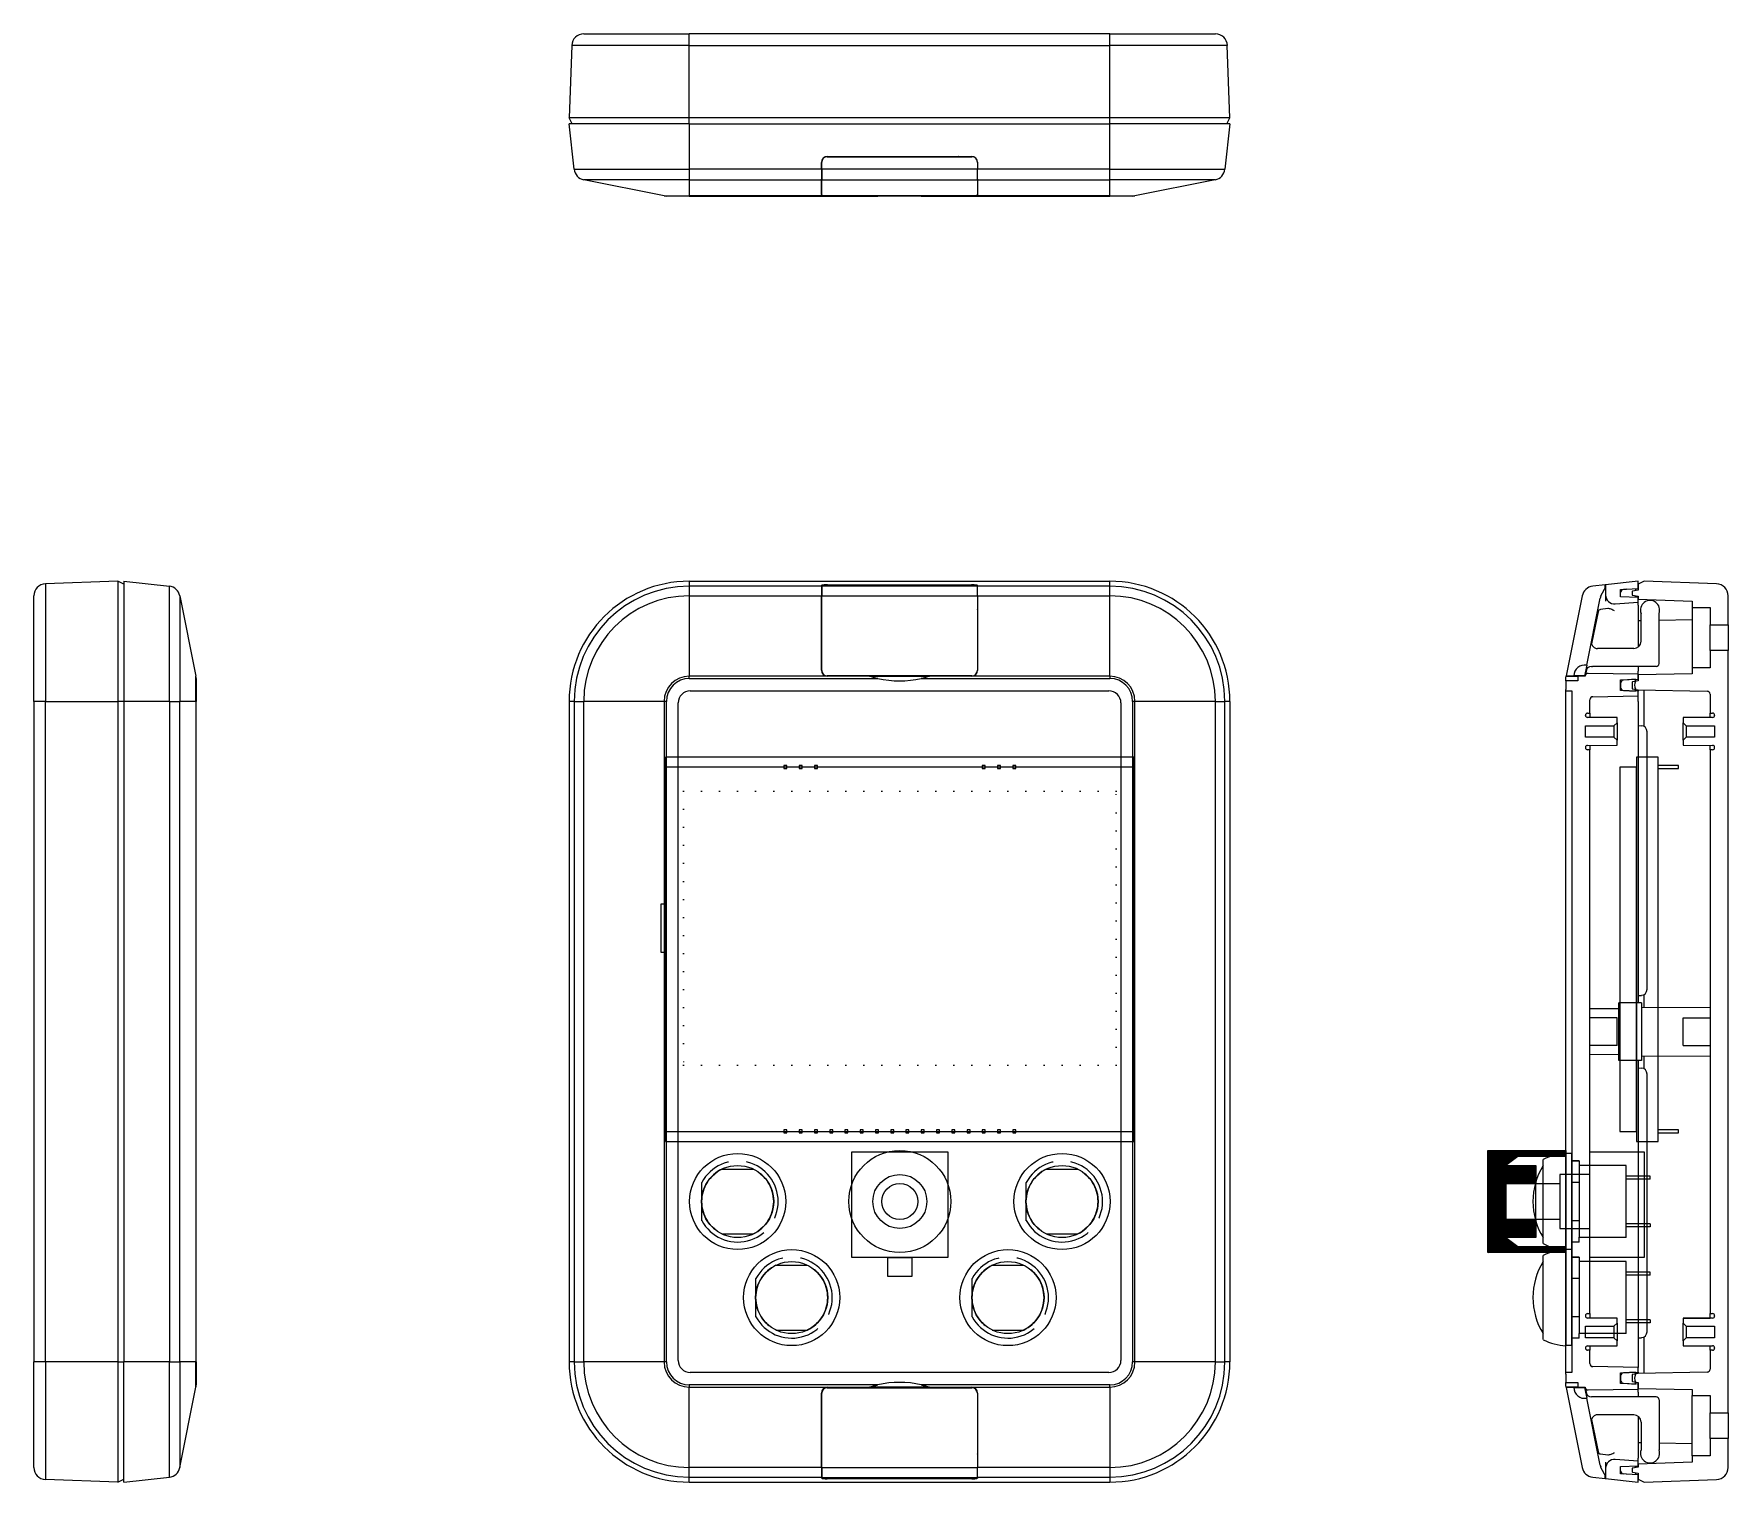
# Model space of a CAD drawing. Header units: millimetres. Extents: x 55 to 809, y 40 to 566.
# Drawn here: x 54.9 to 336.9, y 324.5 to 565.7 of the extents above; entities that cross this region are included whole.
import ezdxf

# ---------------------------------------------------------------- set-up
doc = ezdxf.new("R2010")
doc.units = ezdxf.units.MM
doc.linetypes.add('ACAD_ISO02W100', pattern=[15, 12, -3])
doc.linetypes.add('ACAD_ISO07W100', pattern=[3, 0.1, -2.9])
doc.layers.get('0').update_dxf_attribs({"lineweight": 25, "true_color": 0xffffff})
for name, color, linetype, lineweight, true_color in [('back_outline', 7, 'Continuous', 25, 0x000000), ('disp_outline', 7, 'Continuous', 25, 0x000000), ('disp_VA', 7, 'ACAD_ISO07W100', 25, 0x000000), ('FL13N_back', 1, 'ACAD_ISO02W100', 25, 0xff0000), ('FL13N_outline', 7, 'Continuous', 25, 0x000000), ('mentor', 7, 'Continuous', 25, 0x000000), ('PEC16_outline', 7, 'Continuous', 25, 0x000000), ('Visible (ISO)', 7, 'Continuous', 25, 0xffffff), ('Visible Narrow (ISO)', 7, 'Continuous', 25, 0xffffff)]:
    doc.layers.add(name, color=color, linetype=linetype, lineweight=lineweight, true_color=true_color)

# ---------------------------------------------------------------- blocks, each defined once
blk = doc.blocks.new('FL13N_F')
at = {"layer": 'FL13N_back'}
for p, q in [((-5.95, -3.19), (-5.95, 3.19)), ((-2.62, 5.4), (2.62, 5.4)), ((-2.62, -5.4), (2.62, -5.4))]:
    blk.add_line(p, q, dxfattribs=at)
for radius, start, end in [(6.75, 208.1784, 151.8216), (6, 115.8419, 244.1581), (6, 295.8419, 64.1581)]:
    blk.add_arc((0, 0), radius, start, end, dxfattribs=at)
at = {"layer": 'FL13N_outline'}
for radius in [8, 6]:
    blk.add_circle((0, 0), radius, dxfattribs=at)
blk = doc.blocks.new('FL13_S2')
at = {"layer": 'FL13N_outline'}
for p, q in [((-7, 4.8), (7, 4.8)), ((-8, 0), (-8, 1)), ((8, 1), (-8, 1)), ((-8, 0), (8, 0)), ((-6.75, 0), (6.75, 0)), ((-6.75, -1.2), (-6.75, 0)), ((-3.19, -1.2), (-3.19, 0)), ((3.19, -1.2), (3.19, 0)), ((6.75, -1.2), (6.75, 0)), ((6.75, 0), (6.75, -1.2)), ((8, 0), (8, 1)), ((8, 0), (8, 1)), ((-6.75, -1.2), (-5.95, -1.2)), ((-6, -9), (-6, -1.2)), ((6.75, -1.2), (-5.95, -1.2)), ((6, -9), (6, -1.2)), ((-6, -9), (6, -9)), ((-4.21, -13), (-4.21, -9)), ((-3.71, -13), (-3.71, -9)), ((3.71, -13), (3.71, -9)), ((4.21, -13), (4.21, -9)), ((-3.71, -13), (-4.21, -13)), ((3.71, -13), (4.21, -13))]:
    blk.add_line(p, q, dxfattribs=at)
for centre, radius, start, end in [((0, -4.94), 11.44, 58.3616, 121.6384), ((0.99, 0.66), 9, 152.6473, 177.8656), ((-0.99, 0.66), 9, 2.1344, 27.3527)]:
    blk.add_arc(centre, radius, start, end, dxfattribs=at)
blk = doc.blocks.new('disp_s')
at = {"layer": 'back_outline'}
for p, q in [((6.4, 1.67), (2.8, 1.67)), ((2.8, 1.67), (2.8, -62.33)), ((2.8, 0.25), (2.8, -0.25)), ((6.4, -62.33), (6.4, 1.67)), ((9.8, 0.25), (6.4, 0.25)), ((9.8, -0.25), (9.8, 0.25)), ((6.4, -0.25), (9.8, -0.25)), ((2.8, -60.41), (2.8, -60.91)), ((9.8, -60.41), (6.4, -60.41)), ((6.4, -60.91), (9.8, -60.91)), ((9.8, -60.91), (9.8, -60.41)), ((2.8, -62.33), (6.4, -62.33))]:
    blk.add_line(p, q, dxfattribs=at)
at = {"layer": 'disp_outline'}
for p, q in [((2.8, 0), (0, 0)), ((0, 0), (0, -60.66)), ((2.8, -60.66), (2.8, 0)), ((0, -60.66), (2.8, -60.66))]:
    blk.add_line(p, q, dxfattribs=at)
blk = doc.blocks.new('disp_f')
at = {"layer": 'back_outline'}
for p, q in [((78, 0), (0, 0)), ((0, 0), (0, -64)), ((78, -64), (78, 0)), ((0, -64), (78, -64))]:
    blk.add_line(p, q, dxfattribs=at)
at = {"layer": 'disp_outline'}
for p, q in [((78, -1.67), (0, -1.67)), ((0, -1.67), (0, -62.33)), ((20.2, -1.42), (19.7, -1.42)), ((19.7, -1.42), (19.7, -1.92)), ((19.7, -1.92), (20.2, -1.92)), ((20.2, -1.92), (20.2, -1.42)), ((22.74, -1.42), (22.24, -1.42)), ((22.24, -1.42), (22.24, -1.92)), ((22.24, -1.92), (22.74, -1.92)), ((22.74, -1.92), (22.74, -1.42)), ((25.28, -1.42), (24.78, -1.42)), ((24.78, -1.42), (24.78, -1.92)), ((24.78, -1.92), (25.28, -1.92)), ((25.28, -1.92), (25.28, -1.42)), ((53.22, -1.42), (52.72, -1.42)), ((52.72, -1.42), (52.72, -1.92)), ((52.72, -1.92), (53.22, -1.92)), ((53.22, -1.92), (53.22, -1.42)), ((55.76, -1.42), (55.26, -1.42)), ((55.26, -1.42), (55.26, -1.92)), ((55.26, -1.92), (55.76, -1.92)), ((55.76, -1.92), (55.76, -1.42)), ((58.3, -1.42), (57.8, -1.42)), ((57.8, -1.42), (57.8, -1.92)), ((57.8, -1.92), (58.3, -1.92)), ((58.3, -1.92), (58.3, -1.42)), ((78, -62.33), (78, -1.67)), ((0, -24.49), (-0.8, -24.49)), ((-0.8, -24.49), (-0.8, -32.49)), ((0, -32.49), (0, -24.49)), ((-0.8, -32.49), (0, -32.49)), ((0, -62.33), (78, -62.33)), ((20.2, -62.08), (19.7, -62.08)), ((19.7, -62.08), (19.7, -62.58)), ((20.2, -62.08), (19.7, -62.08)), ((19.7, -62.08), (19.7, -62.58)), ((20.2, -62.08), (19.7, -62.08)), ((19.7, -62.08), (19.7, -62.58)), ((20.2, -62.08), (19.7, -62.08)), ((19.7, -62.08), (19.7, -62.58)), ((20.2, -62.08), (19.7, -62.08)), ((19.7, -62.08), (19.7, -62.58)), ((19.7, -62.58), (20.2, -62.58)), ((19.7, -62.58), (20.2, -62.58)), ((19.7, -62.58), (20.2, -62.58)), ((19.7, -62.58), (20.2, -62.58)), ((19.7, -62.58), (20.2, -62.58)), ((20.2, -62.58), (20.2, -62.08)), ((20.2, -62.58), (20.2, -62.08)), ((20.2, -62.58), (20.2, -62.08)), ((20.2, -62.58), (20.2, -62.08)), ((20.2, -62.58), (20.2, -62.08)), ((22.74, -62.08), (22.24, -62.08)), ((22.24, -62.08), (22.24, -62.58)), ((22.24, -62.58), (22.74, -62.58)), ((22.74, -62.58), (22.74, -62.08)), ((25.28, -62.08), (24.78, -62.08)), ((24.78, -62.08), (24.78, -62.58)), ((24.78, -62.58), (25.28, -62.58)), ((25.28, -62.58), (25.28, -62.08)), ((27.82, -62.08), (27.32, -62.08)), ((27.32, -62.08), (27.32, -62.58)), ((27.32, -62.58), (27.82, -62.58)), ((27.82, -62.58), (27.82, -62.08)), ((30.36, -62.08), (29.86, -62.08)), ((29.86, -62.08), (29.86, -62.58)), ((29.86, -62.58), (30.36, -62.58)), ((30.36, -62.58), (30.36, -62.08)), ((32.9, -62.08), (32.4, -62.08)), ((32.4, -62.08), (32.4, -62.58)), ((32.4, -62.58), (32.9, -62.58)), ((32.9, -62.58), (32.9, -62.08)), ((35.44, -62.08), (34.94, -62.08)), ((34.94, -62.08), (34.94, -62.58)), ((34.94, -62.58), (35.44, -62.58)), ((35.44, -62.58), (35.44, -62.08)), ((37.98, -62.08), (37.48, -62.08)), ((37.48, -62.08), (37.48, -62.58)), ((37.48, -62.58), (37.98, -62.58)), ((37.98, -62.58), (37.98, -62.08)), ((40.52, -62.08), (40.02, -62.08)), ((40.02, -62.08), (40.02, -62.58)), ((40.02, -62.58), (40.52, -62.58)), ((40.52, -62.58), (40.52, -62.08)), ((43.06, -62.08), (42.56, -62.08)), ((42.56, -62.08), (42.56, -62.58)), ((42.56, -62.58), (43.06, -62.58)), ((43.06, -62.58), (43.06, -62.08)), ((45.6, -62.08), (45.1, -62.08)), ((45.1, -62.08), (45.1, -62.58)), ((45.1, -62.58), (45.6, -62.58)), ((45.6, -62.58), (45.6, -62.08)), ((48.14, -62.08), (47.64, -62.08)), ((47.64, -62.08), (47.64, -62.58)), ((47.64, -62.58), (48.14, -62.58)), ((48.14, -62.58), (48.14, -62.08)), ((50.68, -62.08), (50.18, -62.08)), ((50.18, -62.08), (50.18, -62.58)), ((50.18, -62.58), (50.68, -62.58)), ((50.68, -62.58), (50.68, -62.08)), ((53.22, -62.08), (52.72, -62.08)), ((52.72, -62.08), (52.72, -62.58)), ((52.72, -62.58), (53.22, -62.58)), ((53.22, -62.58), (53.22, -62.08)), ((55.76, -62.08), (55.26, -62.08)), ((55.26, -62.08), (55.26, -62.58)), ((55.26, -62.58), (55.76, -62.58)), ((55.76, -62.58), (55.76, -62.08)), ((58.3, -62.08), (57.8, -62.08)), ((57.8, -62.08), (57.8, -62.58)), ((57.8, -62.58), (58.3, -62.58)), ((58.3, -62.58), (58.3, -62.08))]:
    blk.add_line(p, q, dxfattribs=at)
at = {"layer": 'disp_VA'}
for p, q in [((75, -5.69), (3, -5.69)), ((3, -5.69), (3, -51.29)), ((75, -51.29), (75, -5.69)), ((3, -51.29), (75, -51.29))]:
    blk.add_line(p, q, dxfattribs=at)
blk = doc.blocks.new('PEC16_dessus')
at = {"layer": 'PEC16_outline'}
for p, q in [((0, 0), (16, 0)), ((0, -17.6), (0, 0)), ((16, 0), (16, -17.6)), ((16, -17.6), (0, -17.6)), ((6, -17.6), (10, -17.6)), ((6, -20.8), (6, -17.6)), ((10, -17.6), (10, -20.8)), ((10, -20.8), (6, -20.8))]:
    blk.add_line(p, q, dxfattribs=at)
for radius in [4.5, 3]:
    blk.add_circle((8, -8.3), radius, dxfattribs=at)
blk = doc.blocks.new('PEC16_profil')
at = {"layer": 'PEC16_outline'}
for p, q in [((7.33, 4.86), (16.33, 4.86)), ((7.33, -12.74), (7.33, 4.86)), ((16.33, 4.86), (16.33, -12.74)), ((7.33, 1.06), (2.33, 1.06)), ((2.33, 1.06), (2.33, -7.94)), ((7.33, -7.94), (7.33, 1.06)), ((-7.67, -6.44), (-7.67, -0.44)), ((-7.67, -0.44), (2.33, -0.44)), ((2.33, -0.44), (2.33, -6.44)), ((2.33, -6.44), (-7.67, -6.44)), ((2.33, -7.94), (7.33, -7.94)), ((16.33, -12.74), (7.33, -12.74))]:
    blk.add_line(p, q, dxfattribs=at)
blk = doc.blocks.new('mentor')
at = {"layer": 'mentor'}
h = blk.add_hatch(dxfattribs=at)
h.set_pattern_fill('ANSI32', color=256, scale=0.2, style=0)
h.set_pattern_definition([(45, (0, 0), (-0.0883883, 0.0883883), [])])
h.paths.add_polyline_path([(-8.5, -5), (-8.5, 8), (8.5, 8), (8.5, -5), (7.5, -5), (7.5, 3), (6, 5), (6, 0), (3, 0), (3, 5), (-3, 5), (-3, 0), (-6, 0), (-6, 5), (-7.5, 3), (-7.5, -5)])
blk.add_line((-6, 0), (6, 0), dxfattribs=at)
blk.add_lwpolyline([(-8.5, -5), (-8.5, 8), (8.5, 8), (8.5, -5), (7.5, -5), (7.5, 3), (6, 5), (6, 0), (3, 0), (3, 5), (-3, 5), (-3, 0), (-6, 0), (-6, 5), (-7.5, 3), (-7.5, -5)], close=True, dxfattribs=at)

msp = doc.modelspace()

# ---------------------------------------------------------------- linework, layer by layer
msp.add_circle((199, 371.26), 8.5)
at = {"layer": 'Visible (ISO)'}
for p, q in [((146.38, 565.68), (163.95, 565.68)), ((233.95, 565.68), (163.95, 565.68)), ((233.95, 565.68), (251.52, 565.68)), ((144.38, 563.75), (143.95, 551.68)), ((253.95, 551.68), (253.51, 563.75)), ((163.95, 551.68), (143.95, 551.68)), ((144.45, 550.68), (143.95, 551.68)), ((163.95, 550.68), (143.95, 550.68)), ((144.78, 543.13), (143.95, 550.68)), ((233.95, 551.68), (163.95, 551.68)), ((163.95, 550.68), (233.95, 550.68)), ((253.95, 551.68), (233.95, 551.68)), ((253.95, 550.68), (233.95, 550.68)), ((253.95, 550.68), (253.11, 543.13)), ((253.45, 550.68), (253.95, 551.68)), ((186, 543.13), (186, 544.33)), ((186.9, 545.23), (211, 545.23)), ((186.95, 545.28), (210.95, 545.28)), ((188.24, 545.28), (188.24, 545.23)), ((191.7, 545.28), (191.7, 545.23)), ((206.2, 545.28), (206.2, 545.23)), ((209.65, 545.23), (209.65, 545.28)), ((211.9, 544.33), (211.9, 543.13)), ((185.95, 543.13), (185.95, 544.28)), ((185.95, 543.13), (185.95, 541.39)), ((186, 543.13), (186, 541.39)), ((211.9, 541.39), (211.9, 543.13)), ((211.95, 544.28), (211.95, 543.13)), ((211.95, 541.39), (211.95, 543.13)), ((159.75, 538.71), (146.38, 541.39)), ((163.95, 538.68), (160.14, 538.68)), ((163.95, 538.68), (195.35, 538.68)), ((185.95, 538.91), (185.95, 541.39)), ((186, 538.9), (186, 541.39)), ((211, 538.72), (186.9, 538.72)), ((193.95, 538.71), (186.95, 538.71)), ((193.95, 538.71), (193.95, 538.72)), ((202.54, 538.68), (195.35, 538.68)), ((202.54, 538.68), (233.95, 538.68)), ((203.95, 538.72), (203.95, 538.71)), ((210.95, 538.71), (203.95, 538.71)), ((211.9, 541.39), (211.9, 538.9)), ((211.95, 541.39), (211.95, 538.91)), ((237.75, 538.68), (233.95, 538.68)), ((251.51, 541.39), (238.14, 538.71)), ((68.85, 474.54), (56.78, 474.11)), ((68.85, 474.54), (68.85, 454.54)), ((69.85, 474.04), (68.85, 474.54)), ((69.85, 474.54), (69.85, 454.54)), ((69.85, 474.54), (77.4, 473.7)), ((163.95, 474.54), (233.95, 474.54)), ((185.95, 473.7), (185.95, 473.83)), ((186, 473.7), (186, 473.83)), ((186.9, 473.93), (211, 473.93)), ((186.95, 473.94), (210.95, 473.94)), ((211.9, 473.83), (211.9, 473.7)), ((211.95, 473.83), (211.95, 473.7)), ((316.43, 473.93), (314.33, 473.7)), ((316.48, 473.94), (316.43, 473.93)), ((316.43, 473.68), (316.43, 473.93)), ((321.88, 474.54), (316.48, 473.94)), ((316.48, 473.94), (316.48, 472.27)), ((321.88, 473.34), (321.88, 474.54)), ((322.88, 474.54), (321.88, 474.04)), ((321.88, 474.04), (321.88, 473.04)), ((334.95, 474.11), (322.88, 474.54)), ((54.85, 454.54), (54.85, 472.11)), ((79.14, 472.1), (81.81, 458.73)), ((185.95, 473.7), (185.95, 472.1)), ((185.95, 459.73), (185.95, 472.1)), ((186, 473.7), (186, 472.1)), ((186, 459.68), (186, 472.1)), ((211.9, 472.1), (211.9, 473.7)), ((211.9, 472.1), (211.9, 459.68)), ((211.95, 472.1), (211.95, 473.7)), ((211.95, 472.1), (211.95, 459.73)), ((312.59, 472.1), (309.92, 458.78)), ((313.34, 460.55), (315.57, 471.7)), ((315.66, 471.97), (316.31, 473.22)), ((316.48, 472.27), (316.48, 471.2)), ((318.08, 470.77), (321.88, 471.04)), ((318.98, 473.14), (321.88, 473.34)), ((318.98, 471.94), (318.98, 473.14)), ((321.88, 471.84), (318.98, 471.94)), ((320.88, 472.78), (320.88, 472.3)), ((320.88, 472.3), (320.88, 472.25)), ((321.88, 473.04), (320.96, 472.88)), ((320.96, 472.2), (321.88, 472.04)), ((321.88, 472.04), (321.88, 471.54)), ((321.88, 471.04), (321.88, 471.84)), ((321.88, 471.54), (330.88, 471.22)), ((321.88, 470.54), (321.88, 471.04)), ((330.88, 471.22), (330.88, 470.14)), ((336.88, 467.29), (336.88, 472.11)), ((315.22, 469.45), (314.15, 464.09)), ((316.86, 469.98), (315.65, 469.85)), ((321.88, 470.54), (321.88, 463.56)), ((322.38, 464.54), (322.38, 469.18)), ((325.38, 460.84), (325.38, 469.18)), ((330.88, 470.14), (333.88, 470.14)), ((330.88, 470.14), (330.88, 460.14)), ((333.88, 470.14), (333.88, 467.29)), ((322.38, 467.95), (321.88, 467.94)), ((330.88, 468.1), (325.38, 468)), ((333.88, 467.29), (336.88, 467.29)), ((333.88, 462.99), (333.88, 467.29)), ((336.88, 467.29), (336.88, 462.99)), ((321.18, 463.34), (315.12, 463.34)), ((336.88, 462.99), (333.88, 462.99)), ((333.88, 462.99), (333.88, 460.14)), ((336.88, 336.09), (336.88, 462.99)), ((313.34, 460.55), (312.98, 458.78)), ((313.29, 459.78), (313.09, 458.78)), ((313.32, 459.94), (313.29, 459.78)), ((314.12, 460.34), (314.32, 460.34)), ((324.88, 460.34), (314.32, 460.34)), ((321.88, 460.34), (321.88, 459.54)), ((333.88, 460.14), (330.88, 460.14)), ((330.88, 460.14), (330.88, 459.1)), ((81.85, 458.34), (81.85, 454.54)), ((211, 458.78), (186.9, 458.78)), ((193.95, 458.73), (186.95, 458.73)), ((193.95, 458.73), (203.95, 458.73)), ((210.95, 458.73), (203.95, 458.73)), ((309.88, 457.93), (309.88, 458.34)), ((311.88, 457.93), (309.88, 457.93)), ((309.88, 457.93), (309.88, 456.54)), ((309.92, 458.78), (309.91, 458.73)), ((309.91, 458.73), (311.88, 458.73)), ((309.92, 458.78), (311.18, 458.78)), ((312.98, 458.78), (311.18, 458.78)), ((313.08, 458.73), (311.88, 458.73)), ((311.88, 458.73), (311.88, 457.93)), ((313.09, 458.78), (313.08, 458.73)), ((321.88, 459.04), (313.58, 459.18)), ((318.98, 458.14), (321.88, 458.24)), ((318.98, 456.34), (318.98, 458.14)), ((320.88, 457.68), (320.88, 456.7)), ((321.88, 457.94), (320.96, 457.78)), ((321.88, 459.04), (321.88, 459.54)), ((330.88, 459.1), (321.88, 458.94)), ((321.88, 458.24), (321.88, 459.04)), ((321.88, 458.94), (321.88, 457.94)), ((54.85, 454.54), (54.85, 344.54)), ((68.85, 454.54), (68.85, 344.54)), ((69.85, 454.54), (69.85, 344.54)), ((81.85, 344.54), (81.85, 454.54)), ((143.95, 454.54), (143.95, 344.54)), ((162.1, 344.79), (162.1, 454.29)), ((164.1, 456.29), (233.8, 456.29)), ((235.8, 454.29), (235.8, 344.79)), ((253.95, 454.54), (253.95, 344.54)), ((309.88, 454.54), (309.88, 456.54)), ((309.88, 456.29), (310.88, 456.29)), ((309.88, 344.54), (309.88, 454.54)), ((310.88, 456.29), (310.88, 342.79)), ((313.88, 452.59), (313.88, 454.81)), ((314.37, 455.31), (321.88, 455.44)), ((321.88, 456.24), (318.98, 456.34)), ((320.96, 456.6), (321.88, 456.44)), ((321.88, 456.44), (321.88, 456.24)), ((321.88, 456.44), (333.38, 456.24)), ((321.88, 455.44), (321.88, 456.24)), ((321.88, 454.54), (321.88, 455.44)), ((321.88, 454.54), (321.88, 450.54)), ((322.82, 456.42), (322.82, 454.54)), ((322.82, 454.54), (322.82, 450.39)), ((333.88, 455.74), (333.88, 452.59)), ((313.13, 452.21), (313.13, 452.24)), ((313.47, 452.59), (313.88, 452.59)), ((318.38, 451.84), (313.47, 451.86)), ((313.88, 452.59), (313.88, 451.86)), ((318.38, 450.99), (318.38, 451.84)), ((334.28, 451.86), (329.38, 451.84)), ((329.38, 451.84), (329.38, 450.99)), ((333.88, 452.59), (334.28, 452.59)), ((333.88, 451.86), (333.88, 452.59)), ((334.63, 452.24), (334.63, 452.21)), ((313.13, 448.59), (313.13, 450.49)), ((313.13, 450.49), (317.88, 450.49)), ((317.88, 448.59), (313.13, 448.59)), ((317.88, 450.49), (318.38, 450.99)), ((317.88, 450.49), (317.88, 448.59)), ((318.38, 448.09), (317.88, 448.59)), ((318.38, 450.99), (318.38, 448.09)), ((321.88, 450.54), (321.88, 405.54)), ((321.88, 450.54), (322.46, 450.49)), ((323.38, 406.59), (323.38, 449.49)), ((329.38, 450.99), (329.88, 450.49)), ((329.38, 448.09), (329.38, 450.99)), ((329.88, 448.59), (329.38, 448.09)), ((329.88, 450.49), (334.63, 450.49)), ((329.88, 450.49), (329.88, 448.59)), ((334.63, 448.59), (329.88, 448.59)), ((334.63, 450.49), (334.63, 448.59)), ((313.13, 446.84), (313.13, 446.86)), ((313.47, 447.21), (318.38, 447.24)), ((313.88, 446.49), (313.47, 446.49)), ((313.88, 447.22), (313.88, 446.49)), ((313.88, 352.59), (313.88, 446.49)), ((318.38, 447.24), (318.38, 448.09)), ((329.38, 448.09), (329.38, 447.24)), ((329.38, 447.24), (334.28, 447.21)), ((333.88, 446.49), (333.88, 447.22)), ((334.28, 446.49), (333.88, 446.49)), ((333.88, 446.49), (333.88, 352.59)), ((334.63, 446.86), (334.63, 446.84)), ((318.68, 403.35), (313.88, 403.37)), ((321.88, 405.54), (322.46, 405.59)), ((321.88, 405.54), (321.88, 404.34)), ((322.48, 403.54), (333.88, 403.6)), ((322.82, 405.69), (322.82, 403.54)), ((318.38, 401.84), (313.88, 401.86)), ((318.38, 397.24), (318.38, 401.84)), ((329.38, 401.84), (333.88, 401.86)), ((329.38, 397.24), (329.38, 401.84)), ((318.38, 397.24), (313.88, 397.22)), ((318.68, 395.73), (313.88, 395.7)), ((322.48, 395.54), (333.88, 395.48)), ((322.82, 395.53), (322.82, 393.39)), ((329.38, 397.24), (333.88, 397.22)), ((321.88, 394.74), (321.88, 393.54)), ((321.88, 393.54), (321.88, 348.54)), ((321.88, 393.54), (322.46, 393.49)), ((323.38, 349.59), (323.38, 392.49)), ((313.47, 352.59), (313.88, 352.59)), ((313.88, 352.59), (313.88, 351.86)), ((333.88, 352.59), (334.28, 352.59)), ((333.88, 351.84), (333.88, 352.59)), ((313.13, 352.21), (313.13, 352.24)), ((313.13, 348.59), (313.13, 350.49)), ((313.13, 350.49), (317.88, 350.49)), ((318.38, 351.84), (313.47, 351.86)), ((317.88, 350.49), (318.38, 350.99)), ((317.88, 350.49), (317.88, 348.59)), ((318.38, 350.99), (318.38, 351.84)), ((318.38, 350.99), (318.38, 348.09)), ((329.38, 351.84), (333.88, 351.86)), ((334.28, 351.84), (329.38, 351.84)), ((329.38, 351.84), (329.38, 350.99)), ((329.38, 350.99), (329.88, 350.49)), ((329.38, 348.09), (329.38, 350.99)), ((329.88, 350.49), (334.63, 350.49)), ((329.88, 350.49), (329.88, 348.59)), ((334.63, 352.24), (334.63, 352.19)), ((334.63, 350.49), (334.63, 348.59)), ((317.88, 348.59), (313.13, 348.59)), ((313.47, 347.21), (318.38, 347.24)), ((313.88, 347.22), (313.88, 346.49)), ((318.38, 348.09), (317.88, 348.59)), ((318.38, 347.24), (318.38, 348.09)), ((321.88, 348.54), (322.46, 348.59)), ((321.88, 348.54), (321.88, 344.54)), ((322.82, 348.69), (322.82, 344.54)), ((329.88, 348.59), (329.38, 348.09)), ((329.38, 348.09), (329.38, 347.24)), ((329.38, 347.24), (334.28, 347.24)), ((329.38, 347.24), (333.88, 347.22)), ((334.63, 348.59), (329.88, 348.59)), ((333.88, 346.49), (333.88, 347.24)), ((54.85, 326.97), (54.85, 344.54)), ((68.85, 344.54), (68.85, 324.54)), ((69.85, 324.54), (69.85, 344.54)), ((81.85, 344.54), (81.85, 340.74)), ((309.88, 342.54), (309.88, 344.54)), ((313.13, 346.84), (313.13, 346.86)), ((313.88, 346.49), (313.47, 346.49)), ((313.88, 344.27), (313.88, 346.49)), ((321.88, 344.54), (321.88, 343.64)), ((322.82, 344.54), (322.82, 342.66)), ((334.28, 346.49), (333.88, 346.49)), ((333.88, 346.49), (333.88, 343.34)), ((334.63, 346.89), (334.63, 346.84)), ((233.8, 342.79), (164.1, 342.79)), ((310.88, 342.79), (309.88, 342.79)), ((309.88, 342.54), (309.88, 341.14)), ((321.88, 343.64), (314.37, 343.77)), ((318.98, 342.74), (321.88, 342.84)), ((318.98, 340.94), (318.98, 342.74)), ((320.88, 342.38), (320.88, 341.4)), ((321.88, 342.64), (320.96, 342.48)), ((320.96, 341.3), (321.88, 341.14)), ((321.88, 342.84), (321.88, 343.64)), ((321.88, 342.84), (321.88, 342.64)), ((333.38, 342.84), (321.88, 342.64)), ((79.14, 326.97), (81.81, 340.34)), ((185.95, 326.97), (185.95, 339.34)), ((186, 326.92), (186, 339.34)), ((186.9, 340.24), (211, 340.24)), ((186.95, 340.34), (193.95, 340.34)), ((203.95, 340.34), (193.95, 340.34)), ((203.95, 340.34), (210.95, 340.34)), ((211.9, 339.34), (211.9, 326.92)), ((211.95, 339.34), (211.95, 326.97)), ((309.88, 341.14), (311.88, 341.14)), ((309.88, 340.74), (309.88, 341.14)), ((309.91, 340.34), (309.92, 340.29)), ((311.88, 340.34), (309.91, 340.34)), ((311.18, 340.29), (309.92, 340.29)), ((309.92, 340.29), (312.59, 326.97)), ((311.18, 340.29), (312.98, 340.29)), ((311.88, 341.14), (311.88, 340.34)), ((311.88, 340.34), (313.08, 340.34)), ((312.98, 340.29), (313.34, 338.53)), ((313.08, 340.34), (313.09, 340.3)), ((313.09, 340.3), (313.29, 339.3)), ((313.29, 339.3), (313.32, 339.13)), ((315.57, 327.38), (313.34, 338.53)), ((313.58, 339.89), (321.88, 340.04)), ((314.32, 338.74), (314.12, 338.74)), ((324.88, 338.74), (314.32, 338.74)), ((321.88, 340.84), (318.98, 340.94)), ((321.88, 341.14), (321.88, 340.14)), ((321.88, 340.04), (321.88, 340.84)), ((321.88, 340.14), (330.88, 339.98)), ((321.88, 339.54), (321.88, 340.04)), ((321.88, 339.54), (321.88, 338.74)), ((330.88, 339.98), (330.88, 338.94)), ((330.88, 338.94), (333.88, 338.94)), ((330.88, 328.94), (330.88, 338.94)), ((333.88, 338.94), (333.88, 336.09)), ((321.18, 335.74), (315.12, 335.74)), ((325.38, 338.24), (325.38, 329.9)), ((333.88, 336.09), (336.88, 336.09)), ((333.88, 331.79), (333.88, 336.09)), ((336.88, 336.09), (336.88, 331.79)), ((314.15, 334.99), (315.22, 329.63)), ((321.88, 335.51), (321.88, 328.54)), ((322.38, 334.54), (322.38, 329.9)), ((321.88, 331.14), (322.38, 331.13)), ((325.38, 331.08), (330.88, 330.98)), ((336.88, 331.79), (333.88, 331.79)), ((333.88, 331.79), (333.88, 328.94)), ((336.88, 326.97), (336.88, 331.79)), ((315.65, 329.23), (316.86, 329.1)), ((316.48, 327.87), (316.48, 326.81)), ((321.88, 328.04), (318.08, 328.3)), ((318.98, 327.14), (321.88, 327.24)), ((321.88, 328.04), (321.88, 328.54)), ((321.88, 327.24), (321.88, 328.04)), ((330.88, 327.85), (321.88, 327.54)), ((321.88, 327.54), (321.88, 327.04)), ((333.88, 328.94), (330.88, 328.94)), ((330.88, 328.94), (330.88, 327.85)), ((68.85, 324.54), (56.78, 324.97)), ((68.85, 324.54), (69.85, 325.04)), ((69.85, 324.54), (77.4, 325.38)), ((163.95, 324.54), (233.95, 324.54)), ((185.95, 326.97), (185.95, 325.38)), ((185.95, 325.25), (185.95, 325.38)), ((186, 326.92), (186, 325.33)), ((186, 325.19), (186, 325.33)), ((211, 325.09), (186.9, 325.09)), ((211.9, 325.33), (211.9, 326.92)), ((211.9, 325.33), (211.9, 325.19)), ((211.95, 325.38), (211.95, 326.97)), ((211.95, 325.38), (211.95, 325.25)), ((314.33, 325.38), (316.43, 325.14)), ((316.31, 325.86), (315.66, 327.11)), ((316.43, 325.14), (316.43, 325.4)), ((316.43, 325.14), (316.48, 325.14)), ((316.48, 326.81), (316.48, 325.14)), ((316.48, 325.14), (321.88, 324.54)), ((318.98, 325.94), (318.98, 327.14)), ((321.88, 325.74), (318.98, 325.94)), ((320.88, 326.82), (320.88, 326.78)), ((320.88, 326.78), (320.88, 326.3)), ((321.88, 327.04), (320.96, 326.88)), ((320.96, 326.2), (321.88, 326.04)), ((321.88, 326.04), (321.88, 325.04)), ((321.88, 324.54), (321.88, 325.74)), ((321.88, 325.04), (322.88, 324.54)), ((322.88, 324.54), (334.95, 324.97))]:
    msp.add_line(p, q, dxfattribs=at)
at = {"layer": 'Visible (ISO)', "color": 5, "true_color": 0x0000ff}
for p, q in [((319.88, 473.2), (319.44, 473.16)), ((321.48, 473.31), (321.48, 472.97)), ((321.48, 471.85), (321.48, 472.07)), ((318.98, 457.57), (318.98, 456.86)), ((321.48, 458.22), (319.44, 458.06)), ((321.48, 457.84), (321.48, 458.22)), ((319.45, 456.36), (321.48, 456.25)), ((321.48, 456.25), (321.48, 456.64)), ((318.68, 394.74), (318.68, 404.34)), ((322.48, 404.34), (318.68, 404.34)), ((322.48, 404.34), (322.48, 394.74)), ((322.48, 394.74), (318.68, 394.74)), ((318.98, 342.22), (318.98, 341.51)), ((321.48, 342.82), (319.45, 342.72)), ((321.48, 342.44), (321.48, 342.82)), ((319.44, 341.01), (321.48, 340.85)), ((321.48, 340.85), (321.48, 341.24)), ((321.48, 327.01), (321.48, 327.22)), ((319.88, 325.88), (319.44, 325.91)), ((321.48, 326.11), (321.48, 325.77))]:
    msp.add_line(p, q, dxfattribs=at)
at = {"layer": 'Visible (ISO)'}
for centre, radius, start, end in [((146.38, 563.68), 2, 90, 177.9546), ((251.52, 563.68), 2, 2.0454, 90), ((186.95, 544.28), 1, 90, 180), ((186.9, 544.33), 0.9, 90, 180), ((186.3, 544.39), 2.9, 16.6431, 17.677), ((186.3, 544.59), 2.9, 12.559, 13.5731), ((186.3, 544.79), 2.9, 8.5388, 9.5391), ((186.3, 544.99), 2.9, 4.5606, 5.5523), ((211.6, 544.99), 2.9, 174.4477, 175.4394), ((211.6, 544.79), 2.9, 170.4609, 171.4612), ((211.6, 544.59), 2.9, 166.4269, 167.441), ((211.6, 544.39), 2.9, 162.323, 163.3569), ((210.95, 544.28), 1, 0, 90), ((211, 544.33), 0.9, 0, 90), ((146.77, 543.35), 2, 186.3402, 258.6901), ((251.12, 543.35), 2, 281.3099, 353.6598), ((160.14, 540.68), 2, 258.6901, 270), ((184.45, 540.69), 1.7, 24.2496, 28.0725), ((184.45, 540.69), 1.7, 331.9275, 335.7504), ((213.45, 540.69), 1.7, 151.9275, 155.7504), ((213.45, 540.69), 1.7, 204.2496, 208.0725), ((237.75, 540.68), 2, 270, 281.3099), ((56.85, 472.11), 2, 92.0454, 180), ((163.95, 454.54), 20, 90, 180), ((233.95, 454.54), 20, 0, 90), ((334.88, 472.11), 2, 0, 87.9546), ((77.18, 471.71), 2, 11.3099, 83.6598), ((314.55, 471.71), 2, 96.3402, 168.6901), ((316.55, 471.5), 1, 152.4638, 168.6901), ((315.43, 473.68), 1, 332.4638, 0), ((317.98, 472.27), 1.5, 180, 274), ((320.98, 472.78), 0.1, 100, 180), ((320.98, 472.3), 0.1, 180, 260), ((323.88, 469.74), 1.6, 339.6359, 200.3641), ((315.71, 469.35), 0.5, 96.3402, 168.6901), ((315.12, 464.34), 1, 168.6901, 258.6901), ((315.12, 464.34), 1, 258.6901, 270), ((321.18, 464.54), 1.2, 270, 0), ((186.95, 459.73), 1, 180, 270), ((210.95, 459.73), 1, 270, 0), ((312.98, 458.78), 1.8, 78.6901, 180), ((314.12, 459.34), 1, 90, 168.6901), ((324.88, 460.84), 0.5, 270, 0), ((79.85, 458.34), 2, 0, 11.3099), ((186.9, 459.68), 0.9, 180, 270), ((198.95, 473.96), 16.02, 257.047, 282.953), ((211, 459.68), 0.9, 270, 0), ((313.58, 458.68), 0.5, 89, 168.6901), ((320.98, 457.68), 0.1, 100, 180), ((164.1, 454.29), 2, 90, 180), ((233.8, 454.29), 2, 0, 90), ((314.38, 454.81), 0.5, 91, 180), ((320.98, 456.7), 0.1, 180, 260), ((333.38, 455.74), 0.5, 0, 89), ((313.48, 452.24), 0.35, 90.3, 180), ((313.48, 452.21), 0.35, 180, 269.7), ((334.28, 452.24), 0.35, 0, 89.7), ((334.28, 452.21), 0.35, 270.3, 0), ((322.38, 449.49), 1, 0, 85), ((313.48, 446.86), 0.35, 90.3, 180), ((313.48, 446.84), 0.35, 180, 269.7), ((334.28, 446.86), 0.35, 0, 89.7), ((334.28, 446.84), 0.35, 270.3, 0), ((322.38, 406.59), 1, 275, 0), ((322.38, 392.49), 1, 0, 85), ((313.48, 352.24), 0.35, 90.3, 180), ((334.28, 352.24), 0.35, 0, 89.7), ((313.48, 352.21), 0.35, 180, 269.7), ((334.28, 352.19), 0.35, 270, 0), ((313.48, 346.86), 0.35, 90.3, 180), ((322.38, 349.59), 1, 275, 0), ((334.28, 346.89), 0.35, 0, 90), ((163.95, 344.54), 20, 180, 270), ((164.1, 344.79), 2, 180, 270), ((233.8, 344.79), 2, 270, 0), ((233.95, 344.54), 20, 270, 0), ((313.48, 346.84), 0.35, 180, 269.7), ((314.38, 344.27), 0.5, 180, 269), ((334.28, 346.84), 0.35, 270.3, 0), ((320.98, 342.38), 0.1, 100, 180), ((320.98, 341.4), 0.1, 180, 260), ((333.38, 343.34), 0.5, 271, 0), ((79.85, 340.74), 2, 348.6901, 0), ((186.95, 339.34), 1, 90, 180), ((186.9, 339.34), 0.9, 90, 180), ((198.95, 325.12), 16.03, 77.047, 102.953), ((210.95, 339.34), 1, 0, 90), ((211, 339.34), 0.9, 0, 90), ((312.98, 340.29), 1.8, 180, 281.3099), ((313.58, 340.39), 0.5, 191.3099, 271), ((314.12, 339.74), 1, 191.3099, 270), ((324.88, 338.24), 0.5, 0, 90), ((315.12, 334.74), 1, 101.3099, 191.3099), ((315.12, 334.74), 1, 90, 101.3099), ((321.18, 334.54), 1.2, 0, 90), ((315.71, 329.73), 0.5, 191.3099, 263.6598), ((316.55, 327.57), 1, 191.3099, 207.5362), ((317.98, 326.81), 1.5, 86, 180), ((323.88, 329.34), 1.6, 159.6359, 20.3641), ((56.85, 326.97), 2, 180, 267.9546), ((77.18, 327.36), 2, 276.3402, 348.6901), ((314.55, 327.36), 2, 191.3099, 263.6598), ((315.43, 325.4), 1, 0, 27.5362), ((320.98, 326.78), 0.1, 100, 180), ((320.98, 326.3), 0.1, 180, 260), ((334.88, 326.97), 2, 272.0454, 0)]:
    msp.add_arc(centre, radius, start, end, dxfattribs=at)
at = {"layer": 'Visible (ISO)', "color": 5, "true_color": 0x0000ff}
for centre, radius, start, end in [((319.48, 472.67), 0.5, 94.5, 180), ((319.48, 457.57), 0.5, 94.5, 180), ((322.28, 457.24), 1, 143.1301, 216.8699), ((319.48, 456.86), 0.5, 180, 267), ((319.48, 342.22), 0.5, 93, 180), ((319.48, 341.51), 0.5, 180, 265.5), ((322.28, 341.84), 1, 143.1301, 216.8699), ((319.48, 326.41), 0.5, 180, 265.5)]:
    msp.add_arc(centre, radius, start, end, dxfattribs=at)
at = {"layer": 'Visible (ISO)'}
for centre, major_axis, ratio, start_param, end_param in [((186.95, 542.08), (1, 0), 0.2, 3.141593, 3.459153), ((210.95, 542.08), (1, 0), 0.2, 5.965625, 6.283185), ((186.95, 538.91), (1, 0), 0.2, 3.141593, 4.712389), ((186.9, 538.9), (-0.9, 0), 0.2, 0, 1.570796), ((210.95, 538.91), (1, 0), 0.2, 4.712389, 6.283185), ((211, 538.9), (-0.9, 0), 0.2, 1.570796, 3.141593), ((186.95, 473.83), (-1, 0), 0.111111, 4.712389, 6.283185), ((186.9, 473.83), (0.9, 0), 0.111111, 1.570796, 3.141593), ((210.95, 473.83), (-1, 0), 0.111111, 3.141593, 4.712389), ((211, 473.83), (0.9, 0), 0.111111, 0, 1.570796), ((186.95, 469.83), (-1, 0), 0.111111, 5.965625, 6.103792), ((210.95, 469.83), (-1, 0), 0.111111, 3.320986, 3.459153), ((186.95, 329.25), (1, 0), 0.111111, 3.320986, 3.459153), ((210.95, 329.25), (1, 0), 0.111111, 5.965625, 6.103792), ((186.95, 325.25), (1, 0), 0.111111, 3.141593, 3.459153), ((186.9, 325.19), (-0.9, 0), 0.111111, 0, 1.570796), ((211, 325.19), (-0.9, 0), 0.111111, 1.570796, 3.141593), ((210.95, 325.25), (1, 0), 0.111111, 5.965625, 6.283185)]:
    msp.add_ellipse(centre, major_axis=major_axis, ratio=ratio, start_param=start_param, end_param=end_param, dxfattribs=at)
for points in [[(195.35, 538.68), (194.87, 538.68), (194.4, 538.68), (193.95, 538.71)], [(203.95, 538.71), (203.5, 538.68), (203.02, 538.68), (202.54, 538.68)], [(195.35, 458.34), (194.87, 458.45), (194.4, 458.58), (193.95, 458.73)], [(203.95, 458.73), (203.5, 458.58), (203.02, 458.45), (202.54, 458.34)], [(309.88, 458.34), (309.88, 458.45), (309.89, 458.58), (309.91, 458.73)], [(193.95, 340.34), (194.4, 340.49), (194.87, 340.63), (195.35, 340.74)], [(202.54, 340.74), (203.02, 340.63), (203.5, 340.49), (203.95, 340.34)], [(309.91, 340.34), (309.89, 340.49), (309.88, 340.63), (309.88, 340.74)]]:
    msp.add_open_spline(points, degree=3, dxfattribs=at)
for points, knots in [([(185.95, 469.79), (185.95, 469.8), (185.95, 469.81), (185.95, 469.83), (185.95, 469.84), (185.96, 469.85)], [0.0523076, 0.0523076, 0.0523076, 0.0523076, 0.05699017, 0.05699017, 0.07028246, 0.07028246, 0.07028246, 0.07028246]), ([(211.93, 469.85), (211.94, 469.84), (211.94, 469.83), (211.95, 469.81), (211.95, 469.8), (211.95, 469.79)], [0.08693856, 0.08693856, 0.08693856, 0.08693856, 0.10023085, 0.10023085, 0.10491342, 0.10491342, 0.10491342, 0.10491342]), ([(317.99, 469.6), (317.79, 469.7), (317.58, 469.79), (317.29, 469.91), (317.2, 469.94), (317.02, 469.98), (316.94, 469.99), (316.86, 469.98), (316.86, 469.98), (316.86, 469.98)], [0, 0, 0, 0, 0.0652073, 0.0652073, 0.0978109, 0.0978109, 0.1304146, 0.1304146, 0.1305441, 0.1305441, 0.1305441, 0.1305441]), ([(313.88, 403.41), (313.88, 403.4), (313.88, 403.39), (313.88, 403.37), (313.88, 403.37), (313.88, 403.37)], [0.145602631, 0.145602631, 0.145602631, 0.145602631, 0.152610831, 0.152610831, 0.152728622, 0.152728622, 0.152728622, 0.152728622]), ([(185.96, 329.23), (185.95, 329.23), (185.95, 329.25), (185.95, 329.27), (185.95, 329.28), (185.95, 329.28)], [0.08693856, 0.08693856, 0.08693856, 0.08693856, 0.10023085, 0.10023085, 0.10491342, 0.10491342, 0.10491342, 0.10491342]), ([(211.95, 329.28), (211.95, 329.28), (211.95, 329.27), (211.94, 329.25), (211.94, 329.23), (211.93, 329.23)], [0.0523076, 0.0523076, 0.0523076, 0.0523076, 0.05699017, 0.05699017, 0.07028246, 0.07028246, 0.07028246, 0.07028246]), ([(316.86, 329.1), (316.86, 329.1), (316.86, 329.1), (316.94, 329.09), (317.02, 329.1), (317.2, 329.14), (317.29, 329.17), (317.58, 329.28), (317.79, 329.38), (317.99, 329.47)], [0.3005551, 0.3005551, 0.3005551, 0.3005551, 0.3006847, 0.3006847, 0.3332883, 0.3332883, 0.365892, 0.365892, 0.4310992, 0.4310992, 0.4310992, 0.4310992])]:
    msp.add_open_spline(points, degree=3, knots=knots, dxfattribs=at)
at = {"layer": 'Visible Narrow (ISO)'}
for p, q in [((163.95, 563.75), (163.95, 565.68)), ((233.95, 563.75), (233.95, 565.68)), ((163.95, 563.75), (144.38, 563.75)), ((163.95, 563.75), (233.95, 563.75)), ((163.95, 551.68), (163.95, 563.75)), ((253.51, 563.75), (233.95, 563.75)), ((233.95, 551.68), (233.95, 563.75)), ((163.95, 550.68), (163.95, 551.68)), ((163.95, 550.68), (163.95, 543.13)), ((233.95, 550.68), (233.95, 551.68)), ((233.95, 543.13), (233.95, 550.68)), ((186.01, 544.45), (185.96, 544.45)), ((187.74, 545.28), (187.74, 545.23)), ((188.74, 545.23), (188.74, 545.28)), ((209.15, 545.28), (209.15, 545.23)), ((210.15, 545.23), (210.15, 545.28)), ((211.93, 544.45), (211.89, 544.45)), ((144.78, 543.13), (163.95, 543.13)), ((185.95, 543.13), (163.95, 543.13)), ((163.95, 543.13), (163.95, 541.39)), ((185.95, 544.02), (186, 544.02)), ((211.9, 543.13), (186, 543.13)), ((211.9, 544.02), (211.95, 544.02)), ((233.95, 543.13), (211.95, 543.13)), ((233.95, 543.13), (253.11, 543.13)), ((233.95, 541.39), (233.95, 543.13)), ((163.95, 541.39), (146.38, 541.39)), ((159.75, 538.71), (163.95, 538.71)), ((163.95, 541.39), (163.95, 538.71)), ((163.95, 541.39), (185.95, 541.39)), ((186.95, 538.71), (163.95, 538.71)), ((163.95, 538.68), (163.95, 538.71)), ((186, 541.39), (211.9, 541.39)), ((186.95, 538.71), (186.95, 538.72)), ((210.95, 538.72), (210.95, 538.71)), ((233.95, 538.71), (210.95, 538.71)), ((211.95, 541.39), (233.95, 541.39)), ((233.95, 538.71), (233.95, 541.39)), ((251.51, 541.39), (233.95, 541.39)), ((233.95, 538.71), (233.95, 538.68)), ((233.95, 538.71), (238.14, 538.71)), ((56.78, 474.11), (56.78, 454.54)), ((163.95, 474.54), (163.95, 473.7)), ((186.95, 473.93), (186.95, 473.94)), ((210.95, 473.94), (210.95, 473.93)), ((233.95, 473.7), (233.95, 474.54)), ((77.4, 454.54), (77.4, 473.7)), ((79.14, 472.1), (79.14, 454.54)), ((185.95, 473.7), (163.95, 473.7)), ((163.95, 473.7), (163.95, 472.1)), ((163.95, 472.1), (163.95, 458.73)), ((163.95, 472.1), (185.95, 472.1)), ((211.9, 473.7), (186, 473.7)), ((186, 472.1), (211.9, 472.1)), ((233.95, 473.7), (211.95, 473.7)), ((211.95, 472.1), (233.95, 472.1)), ((233.95, 472.1), (233.95, 473.7)), ((233.95, 458.73), (233.95, 472.1)), ((185.95, 469.45), (186, 469.45)), ((186, 469.85), (185.96, 469.85)), ((211.93, 469.85), (211.9, 469.85)), ((211.9, 469.45), (211.95, 469.45)), ((81.81, 454.54), (81.81, 458.73)), ((186.95, 458.73), (163.95, 458.73)), ((163.95, 458.34), (163.95, 458.73)), ((163.95, 458.34), (195.35, 458.34)), ((188.79, 458.78), (209.1, 458.78)), ((188.79, 458.78), (188.79, 458.78)), ((202.54, 458.34), (233.95, 458.34)), ((209.1, 458.78), (209.1, 458.78)), ((233.95, 458.73), (210.95, 458.73)), ((233.95, 458.73), (233.95, 458.34)), ((56.78, 454.54), (54.85, 454.54)), ((56.78, 344.54), (56.78, 454.54)), ((56.78, 454.54), (68.85, 454.54)), ((69.85, 454.54), (68.85, 454.54)), ((77.4, 454.54), (69.85, 454.54)), ((77.4, 454.54), (79.14, 454.54)), ((77.4, 454.54), (77.4, 344.54)), ((81.81, 454.54), (79.14, 454.54)), ((79.14, 344.54), (79.14, 454.54)), ((81.81, 454.54), (81.81, 344.54)), ((81.85, 454.54), (81.81, 454.54)), ((144.78, 454.54), (143.95, 454.54)), ((144.78, 454.54), (146.38, 454.54)), ((144.78, 454.54), (144.78, 344.54)), ((159.75, 454.54), (146.38, 454.54)), ((146.38, 344.54), (146.38, 454.54)), ((159.75, 454.54), (159.75, 344.54)), ((160.14, 454.54), (159.75, 454.54)), ((160.14, 344.54), (160.14, 454.54)), ((237.75, 454.54), (237.75, 344.54)), ((238.14, 454.54), (237.75, 454.54)), ((251.51, 454.54), (238.14, 454.54)), ((238.14, 344.54), (238.14, 454.54)), ((251.51, 454.54), (251.51, 344.54)), ((251.51, 454.54), (253.11, 454.54)), ((253.95, 454.54), (253.11, 454.54)), ((253.11, 344.54), (253.11, 454.54)), ((56.78, 344.54), (54.85, 344.54)), ((56.78, 344.54), (56.78, 324.97)), ((68.85, 344.54), (56.78, 344.54)), ((68.85, 344.54), (69.85, 344.54)), ((77.4, 344.54), (69.85, 344.54)), ((77.4, 344.54), (79.14, 344.54)), ((77.4, 325.38), (77.4, 344.54)), ((79.14, 344.54), (79.14, 326.97)), ((81.81, 344.54), (79.14, 344.54)), ((81.81, 340.34), (81.81, 344.54)), ((81.85, 344.54), (81.81, 344.54)), ((144.78, 344.54), (143.95, 344.54)), ((144.78, 344.54), (146.38, 344.54)), ((159.75, 344.54), (146.38, 344.54)), ((160.14, 344.54), (159.75, 344.54)), ((238.14, 344.54), (237.75, 344.54)), ((251.51, 344.54), (238.14, 344.54)), ((251.51, 344.54), (253.11, 344.54)), ((253.95, 344.54), (253.11, 344.54)), ((195.35, 340.74), (163.95, 340.74)), ((163.95, 340.74), (163.95, 340.34)), ((163.95, 340.34), (186.95, 340.34)), ((163.95, 326.97), (163.95, 340.34)), ((209.1, 340.3), (188.79, 340.3)), ((188.79, 340.3), (188.79, 340.24)), ((233.95, 340.74), (202.54, 340.74)), ((209.1, 340.3), (209.1, 340.24)), ((210.95, 340.34), (233.95, 340.34)), ((233.95, 340.34), (233.95, 340.74)), ((233.95, 340.34), (233.95, 326.97)), ((186, 329.63), (185.95, 329.63)), ((185.96, 329.23), (186, 329.23)), ((211.95, 329.63), (211.9, 329.63)), ((211.9, 329.23), (211.93, 329.23)), ((185.95, 326.97), (163.95, 326.97)), ((163.95, 325.38), (163.95, 326.97)), ((163.95, 324.54), (163.95, 325.38)), ((163.95, 325.38), (185.95, 325.38)), ((211.9, 326.92), (186, 326.92)), ((186, 325.33), (211.9, 325.33)), ((233.95, 326.97), (211.95, 326.97)), ((211.95, 325.38), (233.95, 325.38)), ((233.95, 326.97), (233.95, 325.38)), ((233.95, 325.38), (233.95, 324.54))]:
    msp.add_line(p, q, dxfattribs=at)
for centre, radius, start, end in [((163.95, 454.54), 19.16, 90, 180), ((163.95, 454.54), 17.57, 90, 180), ((233.95, 454.54), 19.16, 0, 90), ((233.95, 454.54), 17.57, 0, 90), ((163.95, 454.54), 4.19, 90, 180), ((163.95, 454.54), 3.8, 90, 180), ((233.95, 454.54), 4.19, 0, 90), ((233.95, 454.54), 3.8, 0, 90), ((163.95, 344.54), 19.16, 180, 270), ((163.95, 344.54), 17.57, 180, 270), ((163.95, 344.54), 4.19, 180, 270), ((163.95, 344.54), 3.8, 180, 270), ((233.95, 344.54), 3.8, 270, 0), ((233.95, 344.54), 17.57, 270, 0), ((233.95, 344.54), 4.19, 270, 0), ((233.95, 344.54), 19.16, 270, 0)]:
    msp.add_arc(centre, radius, start, end, dxfattribs=at)
for centre, major_axis, start_param, end_param in [((188.79, 459.78), (0.933, -0.361), 5.031176, 5.083012), ((209.1, 459.78), (0.933, 0.361), 4.341766, 4.393602), ((188.79, 339.3), (-0.933, -0.361), 4.341766, 4.664128), ((209.1, 339.3), (-0.933, 0.361), 4.76065, 5.083012)]:
    msp.add_ellipse(centre, major_axis=major_axis, ratio=0.995294, start_param=start_param, end_param=end_param, dxfattribs=at)

# ---------------------------------------------------------------- block references
for p in [(172, 371.26), (226, 371.26), (181, 355.26), (217, 355.26)]:
    msp.add_blockref('FL13N_F', p)
at = {"rotation": 90}
for p in [(310.88, 371.26), (310.88, 355.26)]:
    msp.add_blockref('FL13_S2', p, dxfattribs=at)
at = {"layer": 'disp_outline'}
for name, p in [('disp_f', (160, 445.26)), ('disp_s', (318.84, 443.59))]:
    msp.add_blockref(name, p, dxfattribs=at)
at = {"layer": 'mentor', "rotation": 90}
msp.add_blockref('mentor', (304.88, 371.26), dxfattribs=at)
at = {"layer": 'PEC16_outline'}
for name, p in [('PEC16_dessus', (191, 379.56)), ('PEC16_profil', (306.55, 374.7))]:
    msp.add_blockref(name, p, dxfattribs=at)

doc.saveas('drawing.dxf')
